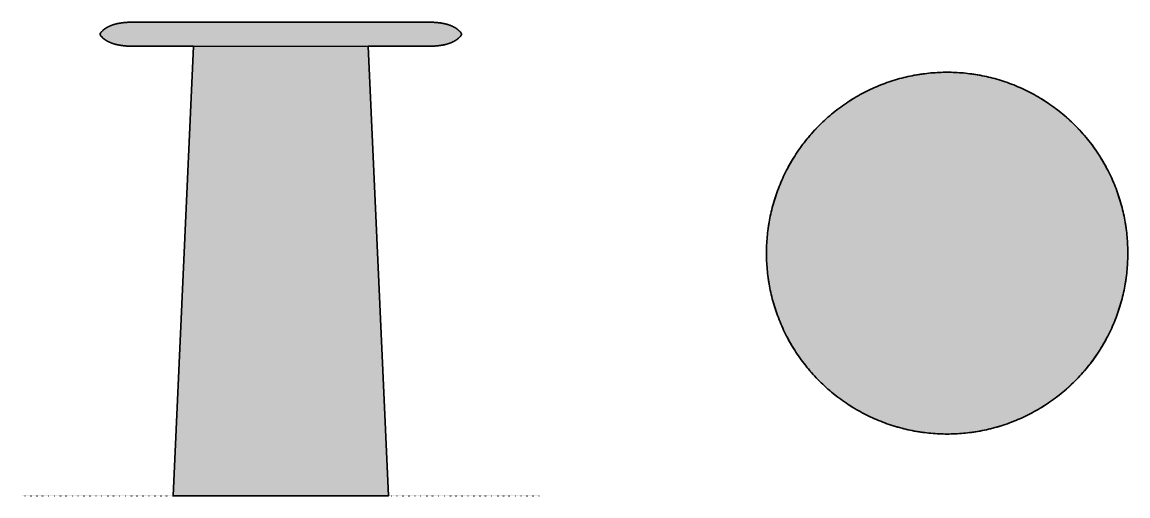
# Model space of a CAD drawing. Header units: millimetres. Extents: x 0 to 1285, y 0 to 550.
import ezdxf

# ---------------------------------------------------------------- set-up
doc = ezdxf.new("R2010")
doc.units = ezdxf.units.MM
doc.linetypes.add('Dots', pattern=[1, 0, -1])
doc.layers.add('Blocks', color=7, linetype='Continuous')
doc.layers.add('Blocks$Fill', color=7, linetype='Continuous', true_color=0xffffff)
for name, color, linetype, lineweight, true_color in [('Blocks$Inner', 7, 'Continuous', 25, 0x007f00), ('Blocks$Outline', 7, 'Continuous', 35, 0xff3f3f), ('Groud', 7, 'Dots', 25, 0x243775)]:
    doc.layers.add(name, color=color, linetype=linetype, lineweight=lineweight, true_color=true_color)

# ---------------------------------------------------------------- blocks, each defined once
blk = doc.blocks.new('Proto Side Table Top')
at = {"layer": 'Blocks$Fill'}
blk.add_hatch(color=256, dxfattribs=at).paths.add_polyline_path([(420, 0), (419.9, 4.7), (419.8, 9.4), (419.5, 14.1), (419.2, 18.9), (418.7, 23.7), (418.1, 28.5), (417.3, 33.3), (416.5, 38.2), (415.5, 43.1), (414.4, 48), (413.2, 52.9), (411.9, 57.8), (410.4, 62.7), (408.8, 67.6), (407.1, 72.4), (405.3, 77.3), (403.3, 82.1), (401.2, 86.9), (398.9, 91.7), (396.5, 96.5), (394, 101.1), (391.4, 105.8), (388.7, 110.4), (385.8, 114.9), (382.8, 119.4), (379.6, 123.8), (376.4, 128.1), (373, 132.4), (369.6, 136.5), (366, 140.6), (362.3, 144.6), (358.5, 148.5), (354.6, 152.3), (350.6, 156), (346.5, 159.6), (342.4, 163), (338.1, 166.4), (333.8, 169.6), (329.4, 172.8), (324.9, 175.8), (320.4, 178.7), (315.8, 181.4), (311.1, 184), (306.5, 186.5), (301.7, 188.9), (296.9, 191.2), (292.1, 193.3), (287.3, 195.3), (282.4, 197.1), (277.6, 198.8), (272.7, 200.4), (267.8, 201.9), (262.9, 203.2), (258, 204.4), (253.1, 205.5), (248.2, 206.5), (243.3, 207.3), (238.5, 208.1), (233.7, 208.7), (228.9, 209.2), (224.1, 209.5), (219.4, 209.8), (214.7, 209.9), (210, 210), (205.3, 209.9), (200.6, 209.8), (195.9, 209.5), (191.1, 209.2), (186.3, 208.7), (181.5, 208.1), (176.7, 207.3), (171.8, 206.5), (166.9, 205.5), (162, 204.4), (157.1, 203.2), (152.2, 201.9), (147.3, 200.4), (142.4, 198.8), (137.6, 197.1), (132.7, 195.3), (127.9, 193.3), (123.1, 191.2), (118.3, 188.9), (113.5, 186.5), (108.9, 184), (104.2, 181.4), (99.6, 178.7), (95.1, 175.8), (90.6, 172.8), (86.2, 169.6), (81.9, 166.4), (77.6, 163), (73.5, 159.6), (69.4, 156), (65.4, 152.3), (61.5, 148.5), (57.7, 144.6), (54, 140.6), (50.4, 136.5), (47, 132.4), (43.6, 128.1), (40.4, 123.8), (37.2, 119.4), (34.2, 114.9), (31.3, 110.4), (28.6, 105.8), (26, 101.1), (23.5, 96.5), (21.1, 91.7), (18.8, 86.9), (16.7, 82.1), (14.7, 77.3), (12.9, 72.4), (11.2, 67.6), (9.6, 62.7), (8.1, 57.8), (6.8, 52.9), (5.6, 48), (4.5, 43.1), (3.5, 38.2), (2.7, 33.3), (1.9, 28.5), (1.3, 23.7), (0.8, 18.9), (0.5, 14.1), (0.2, 9.4), (0.1, 4.7), (0, 0), (0.1, -4.7), (0.2, -9.4), (0.5, -14.1), (0.8, -18.9), (1.3, -23.7), (1.9, -28.5), (2.7, -33.3), (3.5, -38.2), (4.5, -43.1), (5.6, -48), (6.8, -52.9), (8.1, -57.8), (9.6, -62.7), (11.2, -67.6), (12.9, -72.4), (14.7, -77.3), (16.7, -82.1), (18.8, -86.9), (21.1, -91.7), (23.5, -96.5), (26, -101.1), (28.6, -105.8), (31.3, -110.4), (34.2, -114.9), (37.2, -119.4), (40.4, -123.8), (43.6, -128.1), (47, -132.4), (50.4, -136.5), (54, -140.6), (57.7, -144.6), (61.5, -148.5), (65.4, -152.3), (69.4, -156), (73.5, -159.6), (77.6, -163), (81.9, -166.4), (86.2, -169.6), (90.6, -172.8), (95.1, -175.8), (99.6, -178.7), (104.2, -181.4), (108.9, -184), (113.5, -186.5), (118.3, -188.9), (123.1, -191.2), (127.9, -193.3), (132.7, -195.3), (137.6, -197.1), (142.4, -198.8), (147.3, -200.4), (152.2, -201.9), (157.1, -203.2), (162, -204.4), (166.9, -205.5), (171.8, -206.5), (176.7, -207.3), (181.5, -208.1), (186.3, -208.7), (191.1, -209.2), (195.9, -209.5), (200.6, -209.8), (205.3, -209.9), (210, -210), (214.7, -209.9), (219.4, -209.8), (224.1, -209.5), (228.9, -209.2), (233.7, -208.7), (238.5, -208.1), (243.3, -207.3), (248.2, -206.5), (253.1, -205.5), (258, -204.4), (262.9, -203.2), (267.8, -201.9), (272.7, -200.4), (277.6, -198.8), (282.4, -197.1), (287.3, -195.3), (292.1, -193.3), (296.9, -191.2), (301.7, -188.9), (306.5, -186.5), (311.1, -184), (315.8, -181.4), (320.4, -178.7), (324.9, -175.8), (329.4, -172.8), (333.8, -169.6), (338.1, -166.4), (342.4, -163), (346.5, -159.6), (350.6, -156), (354.6, -152.3), (358.5, -148.5), (362.3, -144.6), (366, -140.6), (369.6, -136.5), (373, -132.4), (376.4, -128.1), (379.6, -123.8), (382.8, -119.4), (385.8, -114.9), (388.7, -110.4), (391.4, -105.8), (394, -101.1), (396.5, -96.5), (398.9, -91.7), (401.2, -86.9), (403.3, -82.1), (405.3, -77.3), (407.1, -72.4), (408.8, -67.6), (410.4, -62.7), (411.9, -57.8), (413.2, -52.9), (414.4, -48), (415.5, -43.1), (416.5, -38.2), (417.3, -33.3), (418.1, -28.5), (418.7, -23.7), (419.2, -18.9), (419.5, -14.1), (419.8, -9.4), (419.9, -4.7)], flags=0)
at = {"layer": 'Blocks$Inner'}
blk.add_circle((210, 0), 210, dxfattribs=at)
at = {"layer": 'Blocks$Outline'}
blk.add_rational_spline([(420, 0), (420, 210), (210, 210), (0, 210), (0, 0), (0, -210), (210, -210), (420, -210), (420, 0)], [1, 0.707106781187, 1, 0.707106781187, 1, 0.707106781187, 1, 0.707106781187, 1], degree=2, knots=[0, 0, 0, 329.867229, 329.867229, 659.734457, 659.734457, 989.601686, 989.601686, 1319.468915, 1319.468915, 1319.468915], dxfattribs=at)
blk = doc.blocks.new('Proto Side Table Side')
at = {"layer": 'Blocks$Fill'}
blk.add_hatch(color=256, dxfattribs=at).paths.add_polyline_path([(402.1, 522), (469.7, 522), (474.9, 522.1), (480.1, 522.3), (482.7, 522.6), (485.3, 522.9), (487.9, 523.3), (490.5, 523.7), (491.8, 524), (493.1, 524.4), (494.4, 524.7), (495.6, 525.1), (496.9, 525.6), (498.1, 526), (499.4, 526.5), (500.6, 527.1), (501.2, 527.4), (501.8, 527.7), (502.3, 528), (502.9, 528.4), (503.5, 528.7), (504.1, 529.1), (504.6, 529.4), (505.2, 529.8), (505.7, 530.2), (506.2, 530.6), (506.7, 531.1), (507.2, 531.5), (507.7, 531.9), (508.2, 532.4), (508.7, 532.9), (509.2, 533.4), (509.3, 533.4), (509.3, 533.5), (509.4, 533.7), (509.5, 533.8), (509.6, 533.9), (509.7, 534), (509.8, 534.1), (509.9, 534.2), (509.9, 534.3), (510, 534.4), (510.1, 534.5), (510.2, 534.6), (510.2, 534.8), (510.3, 534.9), (510.4, 535), (510.4, 535.1), (510.5, 535.2), (510.5, 535.2), (510.5, 535.3), (510.5, 535.3), (510.5, 535.4), (510.5, 535.4), (510.6, 535.5), (510.6, 535.5), (510.6, 535.6), (510.6, 535.7), (510.6, 535.7), (510.6, 535.8), (510.6, 535.8), (510.6, 535.9), (510.6, 535.9), (510.6, 536), (510.6, 536.1), (510.6, 536.1), (510.6, 536.2), (510.6, 536.2), (510.6, 536.3), (510.6, 536.3), (510.6, 536.4), (510.6, 536.5), (510.6, 536.5), (510.5, 536.6), (510.5, 536.6), (510.5, 536.7), (510.5, 536.7), (510.5, 536.8), (510.5, 536.8), (510.4, 536.9), (510.4, 537), (510.3, 537.1), (510.2, 537.2), (510.2, 537.4), (510.1, 537.5), (510, 537.6), (509.9, 537.7), (509.9, 537.8), (509.8, 537.9), (509.7, 538), (509.6, 538.1), (509.5, 538.2), (509.4, 538.3), (509.3, 538.5), (509.3, 538.6), (509.2, 538.6), (508.7, 539.1), (508.2, 539.6), (507.7, 540.1), (507.2, 540.5), (506.7, 540.9), (506.2, 541.4), (505.7, 541.8), (505.2, 542.2), (504.6, 542.6), (504.1, 542.9), (503.5, 543.3), (502.9, 543.6), (502.3, 544), (501.8, 544.3), (501.2, 544.6), (500.6, 544.9), (499.4, 545.5), (498.1, 546), (496.9, 546.4), (495.6, 546.9), (494.4, 547.3), (493.1, 547.6), (491.8, 548), (490.5, 548.3), (487.9, 548.7), (485.3, 549.1), (482.7, 549.4), (480.1, 549.7), (474.9, 549.9), (469.7, 550), (131.5, 550), (126.3, 549.9), (121.1, 549.7), (118.5, 549.4), (115.9, 549.1), (113.3, 548.7), (110.7, 548.3), (109.4, 548), (108.2, 547.6), (106.9, 547.3), (105.6, 546.9), (104.3, 546.4), (103.1, 546), (101.9, 545.5), (100.7, 544.9), (100.1, 544.6), (99.5, 544.3), (98.9, 544), (98.3, 543.6), (97.7, 543.3), (97.2, 542.9), (96.6, 542.6), (96.1, 542.2), (95.5, 541.8), (95, 541.4), (94.5, 540.9), (94, 540.5), (93.5, 540.1), (93, 539.6), (92.5, 539.1), (92.1, 538.6), (92, 538.6), (91.9, 538.5), (91.8, 538.3), (91.7, 538.2), (91.6, 538.1), (91.5, 538), (91.4, 537.9), (91.4, 537.8), (91.3, 537.7), (91.2, 537.6), (91.1, 537.5), (91.1, 537.4), (91, 537.2), (90.9, 537.1), (90.9, 537), (90.8, 536.9), (90.8, 536.8), (90.8, 536.8), (90.7, 536.7), (90.7, 536.7), (90.7, 536.6), (90.7, 536.6), (90.7, 536.5), (90.7, 536.5), (90.7, 536.4), (90.6, 536.3), (90.6, 536.3), (90.6, 536.2), (90.6, 536.2), (90.6, 536.1), (90.6, 536.1), (90.6, 536), (90.6, 535.9), (90.6, 535.9), (90.6, 535.8), (90.6, 535.8), (90.6, 535.7), (90.6, 535.7), (90.7, 535.6), (90.7, 535.5), (90.7, 535.5), (90.7, 535.4), (90.7, 535.4), (90.7, 535.3), (90.7, 535.3), (90.8, 535.2), (90.8, 535.2), (90.8, 535.1), (90.9, 535), (90.9, 534.9), (91, 534.8), (91.1, 534.6), (91.1, 534.5), (91.2, 534.4), (91.3, 534.3), (91.4, 534.2), (91.4, 534.1), (91.5, 534), (91.6, 533.9), (91.7, 533.8), (91.8, 533.7), (91.9, 533.5), (92, 533.4), (92.1, 533.4), (92.5, 532.9), (93, 532.4), (93.5, 531.9), (94, 531.5), (94.5, 531.1), (95, 530.6), (95.5, 530.2), (96.1, 529.8), (96.6, 529.4), (97.2, 529.1), (97.7, 528.7), (98.3, 528.4), (98.9, 528), (99.5, 527.7), (100.1, 527.4), (100.7, 527.1), (101.9, 526.5), (103.1, 526), (104.3, 525.6), (105.6, 525.1), (106.9, 524.7), (108.2, 524.4), (109.4, 524), (110.7, 523.7), (113.3, 523.3), (115.9, 522.9), (118.5, 522.6), (121.1, 522.3), (126.3, 522.1), (131.5, 522), (199.1, 522), (175.6, 0), (425.6, 0)], flags=0)
at = {"layer": 'Blocks$Inner'}
for p, q in [((469.7, 550), (131.5, 550)), ((131.5, 522), (469.7, 522))]:
    blk.add_line(p, q, dxfattribs=at)
blk.add_lwpolyline([(199.1, 522), (175.6, 0), (425.6, 0), (402.1, 522)], dxfattribs=at)
for centre, radius, start, end in [((113.2, 518.6), 29.1, 115.5774, 136.5874), ((119.7, 504.5), 44.7, 101.5698, 115.2173), ((128.5, 456.7), 93.3, 94.5287, 100.9529), ((131.4, 390.2), 159.8, 89.9646, 93.7131), ((469.8, 390.2), 159.8, 86.2869, 90.0354), ((472.8, 456.7), 93.3, 79.0471, 85.4713), ((481.5, 504.5), 44.7, 64.7827, 78.4302), ((488, 518.6), 29.1, 43.4126, 64.4226), ((92.8, 536), 2.23, 156.9772, 180.3107), ((92.8, 536), 2.23, 179.6893, 203.0228), ((97.1, 533.7), 7.07, 135.1667, 152.8943), ((97.1, 538.3), 7.07, 207.1057, 224.8333), ((113.2, 553.4), 29.1, 223.4126, 244.4226), ((119.7, 567.5), 44.7, 244.7827, 258.4302), ((481.5, 567.5), 44.7, 281.5698, 295.2173), ((488, 553.4), 29.1, 295.5774, 316.5874), ((504.1, 533.7), 7.07, 27.1057, 44.8333), ((504.1, 538.3), 7.07, 315.1667, 332.8943), ((508.4, 536), 2.23, 359.6893, 23.0228), ((508.4, 536), 2.23, 336.9772, 0.3107), ((128.5, 615.3), 93.3, 259.0471, 265.4713), ((131.4, 681.8), 159.8, 266.2869, 270.0354), ((469.8, 681.8), 159.8, 269.9646, 273.7131), ((472.8, 615.3), 93.3, 274.5287, 280.9529)]:
    blk.add_arc(centre, radius, start, end, dxfattribs=at)
at = {"layer": 'Blocks$Outline'}
blk.add_lwpolyline([(199.1, 522), (175.6, 0), (425.6, 0), (402.1, 522)], dxfattribs=at)
for points, weights, knots in [([(131.5, 550), (126.3, 550), (121.1, 549.7), (115.9, 549.3), (110.7, 548.3), (105.5, 547.2), (100.7, 544.9), (95.8, 542.6), (92.1, 538.6), (91.3, 537.9), (90.8, 536.9), (90.6, 536.5), (90.6, 536), (90.6, 535.5), (90.8, 535.1), (91.3, 534.1), (92.1, 533.4), (95.8, 529.4), (100.7, 527.1), (105.5, 524.8), (110.7, 523.7), (115.9, 522.7), (121.1, 522.3), (126.3, 522), (131.5, 522), (165.3, 522), (199.1, 522)], [1, 0.999465026956, 1, 0.998428956726, 1, 0.992916283746, 1, 0.983238884281, 1, 0.988057410494, 1, 0.979340257124, 1, 0.979340257124, 1, 0.988057410494, 1, 0.983238884281, 1, 0.992916283746, 1, 0.998428956726, 1, 0.999465026956, 1, 1, 1], [0, 0, 0, 10.453625, 10.453625, 20.911031, 20.911031, 31.559843, 31.559843, 42.243255, 42.243255, 44.431805, 44.431805, 45.33935, 45.33935, 46.246894, 46.246894, 48.435444, 48.435444, 59.118856, 59.118856, 69.767669, 69.767669, 80.225074, 80.225074, 90.678699, 90.678699, 158.27239, 158.27239, 158.27239]), ([(402.1, 522), (435.9, 522), (469.7, 522), (474.9, 522), (480.1, 522.3), (485.4, 522.7), (490.5, 523.7), (495.7, 524.8), (500.6, 527.1), (505.4, 529.4), (509.2, 533.4), (509.9, 534.1), (510.4, 535.1), (510.6, 535.5), (510.6, 536), (510.6, 536.5), (510.4, 536.9), (509.9, 537.9), (509.2, 538.6), (505.4, 542.6), (500.6, 544.9), (495.7, 547.2), (490.5, 548.3), (485.4, 549.3), (480.1, 549.7), (474.9, 550), (469.7, 550), (300.6, 550), (131.5, 550)], [1, 1, 1, 0.999465026956, 1, 0.998428956726, 1, 0.992916283746, 1, 0.983238884281, 1, 0.988057410494, 1, 0.979340257124, 1, 0.979340257124, 1, 0.988057410494, 1, 0.983238884281, 1, 0.992916283746, 1, 0.998428956726, 1, 0.999465026956, 1, 1, 1], [361.229937, 361.229937, 361.229937, 428.823627, 428.823627, 439.277252, 439.277252, 449.734658, 449.734658, 460.383471, 460.383471, 471.066883, 471.066883, 473.255433, 473.255433, 474.162977, 474.162977, 475.070521, 475.070521, 477.259071, 477.259071, 487.942483, 487.942483, 498.591296, 498.591296, 509.048702, 509.048702, 519.502327, 519.502327, 857.647254, 857.647254, 857.647254])]:
    blk.add_rational_spline(points, weights, degree=2, knots=knots, dxfattribs=at)

msp = doc.modelspace()

# ---------------------------------------------------------------- linework, layer by layer
at = {"layer": 'Groud'}
msp.add_lwpolyline([(0, 0), (601.2, 0)], dxfattribs=at)

# ---------------------------------------------------------------- block references
at = {"layer": 'Blocks'}
for name, p in [('Proto Side Table Side', (0, 0)), ('Proto Side Table Top', (865, 281.8))]:
    msp.add_blockref(name, p, dxfattribs=at)

doc.saveas('drawing.dxf')
